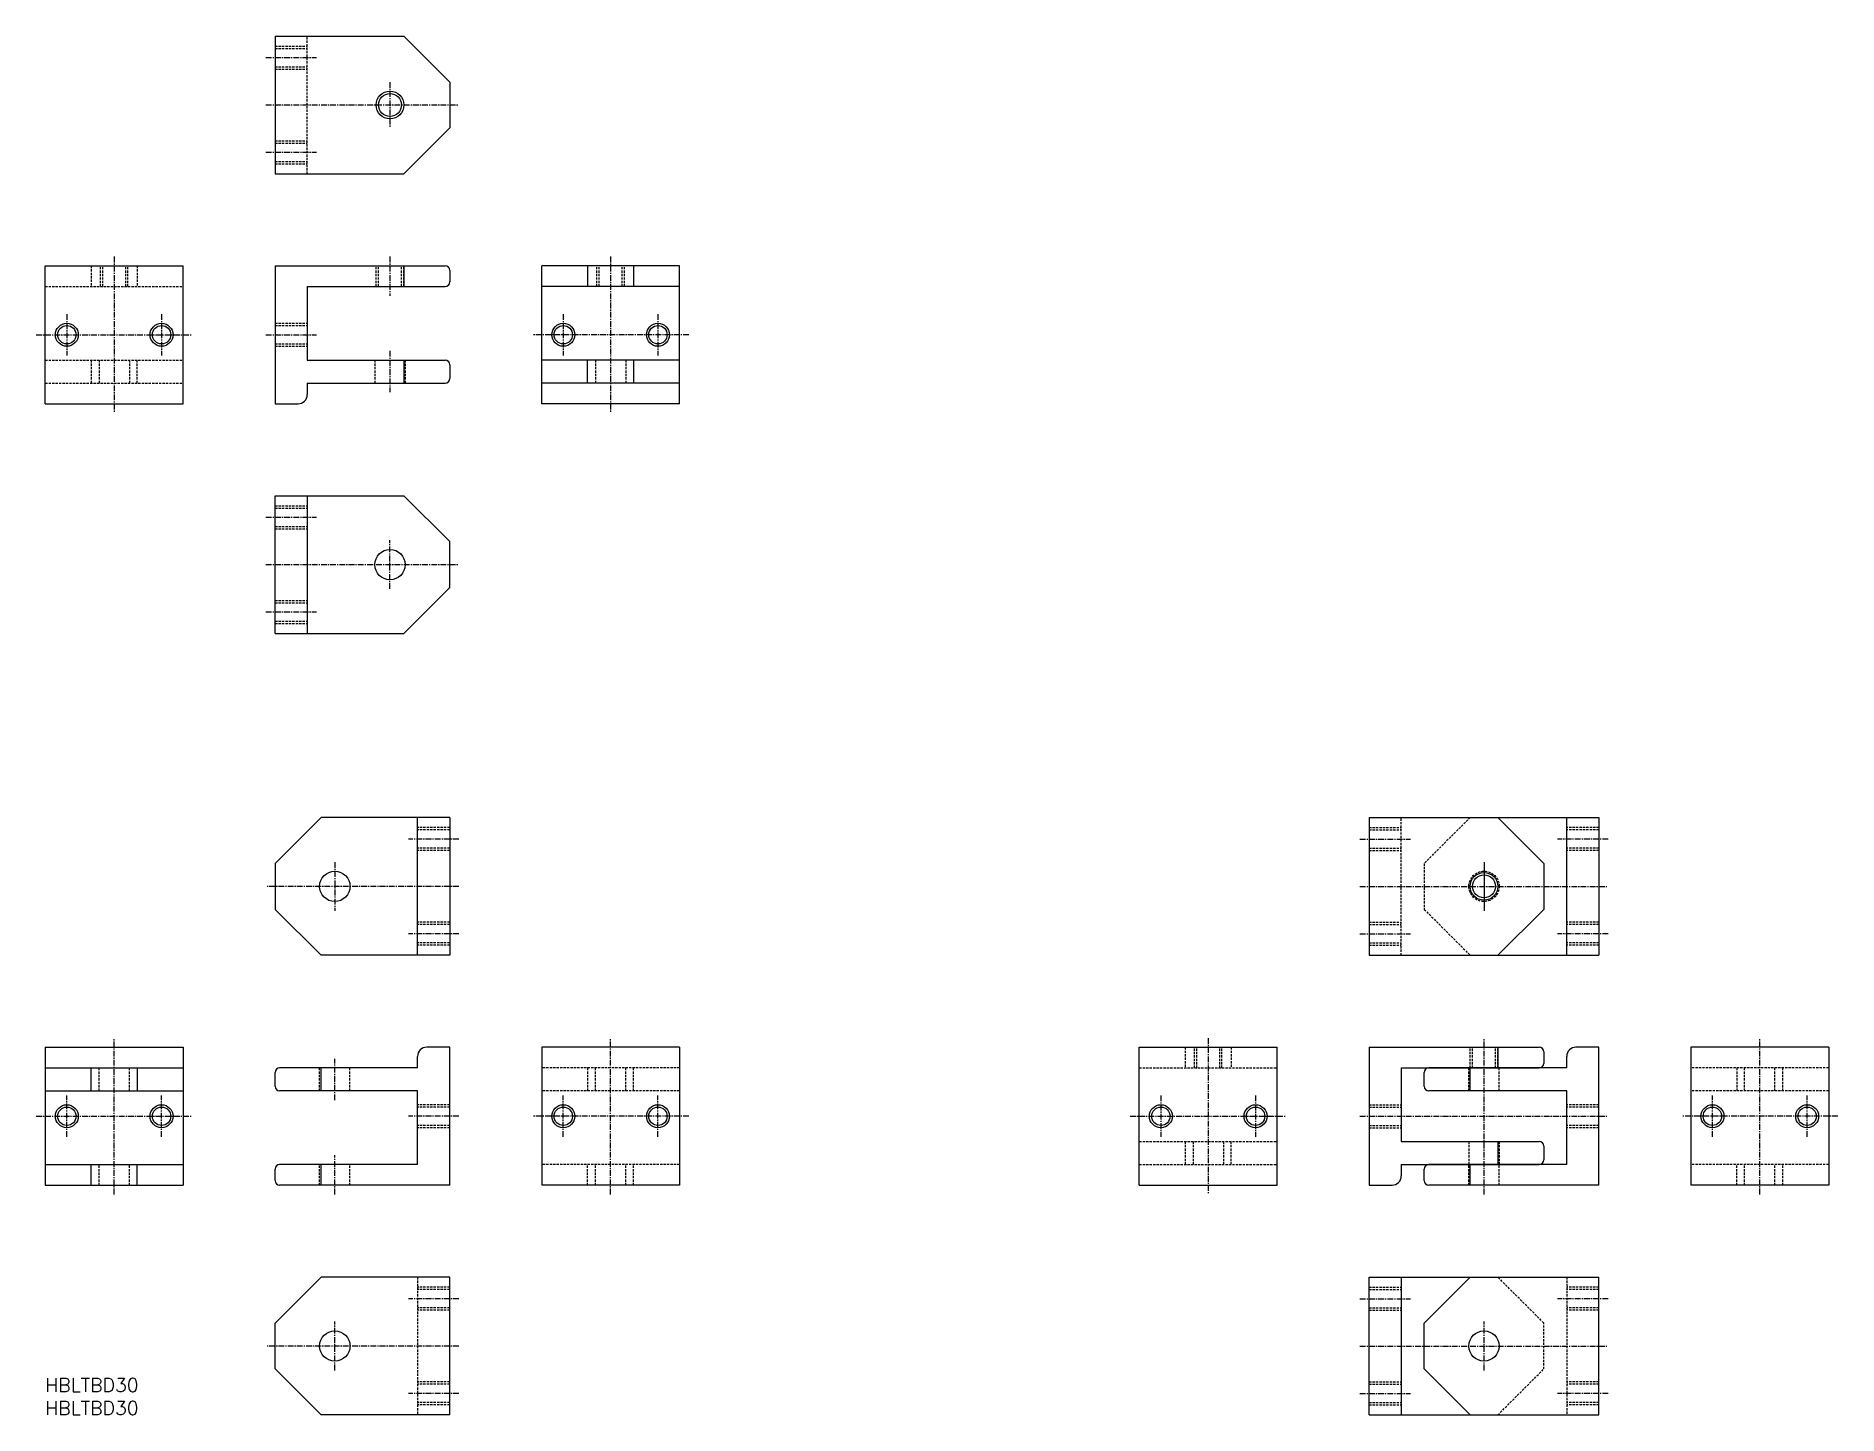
# Model space of a CAD drawing. Extents: x -2 to 390, y 0 to 300.
import ezdxf

# ---------------------------------------------------------------- set-up
doc = ezdxf.new("R2010")
doc.units = 0
doc.linetypes.add('CENTER', pattern=[2, 1.25, -0.25, 0.25, -0.25])
doc.linetypes.add('DASHED', pattern=[0.75, 0.5, -0.25])
doc.layers.get('0').update_dxf_attribs({"linetype": 'CONTINUOUS'})
doc.layers.add('CENTER', color=1, linetype='CENTER')
doc.styles.get("Standard").update_dxf_attribs({"font": 'txt.shx', "height": 3, "bigfont": 'bigfont.shx'})

msp = doc.modelspace()

# ---------------------------------------------------------------- linework, layer by layer
at = {"color": 7, "linetype": 'CONTINUOUS'}
for p, q in [((50, 300), (78, 300)), ((50, 300), (50, 270)), ((78, 300), (88, 290)), ((88, 290), (88, 280)), ((88, 280), (78, 270)), ((50, 270), (78, 270)), ((0, 220), (0, 250)), ((0, 250), (30, 250)), ((30, 220), (30, 250)), ((50, 250), (50, 220)), ((50, 250), (87, 250)), ((78, 250), (78, 245.5)), ((88, 249), (88, 246.5)), ((108, 220), (108, 250)), ((138, 250), (108, 250)), ((118, 250), (118, 245.5)), ((128, 250), (128, 245.5)), ((138, 220), (138, 250)), ((57, 245.5), (57, 229.5)), ((57, 245.5), (87, 245.5)), ((138, 245.5), (108, 245.5)), ((57, 229.5), (87, 229.5)), ((78, 229.5), (78, 224.5)), ((88, 228.5), (88, 225.5)), ((138, 229.5), (108, 229.5)), ((118, 224.5), (118, 229.5)), ((128, 229.5), (128, 224.5)), ((57, 224.5), (87, 224.5)), ((57, 224.5), (57, 222)), ((138, 224.5), (108, 224.5)), ((0, 220), (30, 220)), ((50, 220), (55, 220)), ((138, 220), (108, 220)), ((50, 200), (78, 200)), ((50, 170), (50, 200)), ((57, 200), (57, 170)), ((88, 190), (78, 200)), ((88, 180), (88, 190)), ((78, 170), (88, 180)), ((50, 170), (78, 170)), ((60, 130), (50, 120)), ((88, 130), (60, 130)), ((81, 100), (81, 130)), ((88, 130), (88, 100)), ((288, 130), (338, 130)), ((288, 130), (288, 100)), ((316, 130), (326, 120)), ((331, 100), (331, 130)), ((338, 130), (338, 100)), ((50, 120), (50, 110)), ((326, 120), (326, 110)), ((50, 110), (60, 100)), ((326, 110), (316, 100)), ((88, 100), (60, 100)), ((288, 100), (338, 100)), ((0, 80), (0, 50)), ((0, 80), (30, 80)), ((30, 80), (30, 50)), ((88, 80), (83, 80)), ((88, 50), (88, 80)), ((108, 80), (108, 50)), ((138, 80), (108, 80)), ((138, 80), (138, 50)), ((238, 50), (238, 80)), ((238, 80), (268, 80)), ((268, 50), (268, 80)), ((288, 80), (288, 50)), ((288, 80), (325, 80)), ((316, 80), (316, 75.5)), ((326, 79), (326, 76.5)), ((338, 80), (333, 80)), ((338, 50), (338, 80)), ((358, 80), (358, 50)), ((388, 80), (358, 80)), ((388, 80), (388, 50)), ((0, 75.5), (30, 75.5)), ((10, 70.5), (10, 75.5)), ((20, 75.5), (20, 70.5)), ((50, 71.5), (50, 74.5)), ((81, 75.5), (51, 75.5)), ((60, 70.5), (60, 75.5)), ((81, 75.5), (81, 78)), ((295, 75.5), (295, 59.5)), ((295, 75.5), (325, 75.5)), ((300, 71.5), (300, 74.5)), ((331, 75.5), (301, 75.5)), ((310, 70.5), (310, 75.5)), ((331, 75.5), (331, 78)), ((0, 70.5), (30, 70.5)), ((81, 70.5), (51, 70.5)), ((81, 54.5), (81, 70.5)), ((331, 70.5), (301, 70.5)), ((331, 54.5), (331, 70.5)), ((295, 59.5), (325, 59.5)), ((316, 59.5), (316, 54.5)), ((326, 58.5), (326, 55.5)), ((0, 54.5), (30, 54.5)), ((10, 50), (10, 54.5)), ((20, 50), (20, 54.5)), ((50, 51), (50, 53.5)), ((81, 54.5), (51, 54.5)), ((60, 50), (60, 54.5)), ((295, 54.5), (325, 54.5)), ((295, 54.5), (295, 52)), ((300, 51), (300, 53.5)), ((331, 54.5), (301, 54.5)), ((310, 50), (310, 54.5)), ((0, 50), (30, 50)), ((88, 50), (51, 50)), ((138, 50), (108, 50)), ((238, 50), (268, 50)), ((288, 50), (293, 50)), ((338, 50), (301, 50)), ((388, 50), (358, 50)), ((50, 20), (60, 30)), ((88, 30), (60, 30)), ((88, 0), (88, 30)), ((288, 30), (338, 30)), ((288, 0), (288, 30)), ((295, 30), (295, 0)), ((300, 20), (310, 30)), ((338, 0), (338, 30)), ((50, 10), (50, 20)), ((300, 10), (300, 20)), ((60, 0), (50, 10)), ((310, 0), (300, 10)), ((88, 0), (60, 0)), ((288, 0), (338, 0))]:
    msp.add_line(p, q, dxfattribs=at)
at = {"color": 3, "linetype": 'DASHED'}
for p, q in [((57, 270), (57, 300)), ((50, 297.8), (57, 297.8)), ((50, 297.3), (57, 297.3)), ((50, 293.3), (57, 293.3)), ((50, 292.8), (57, 292.8)), ((50, 277.2), (57, 277.2)), ((50, 276.7), (57, 276.7)), ((50, 272.7), (57, 272.7)), ((50, 272.2), (57, 272.2)), ((10, 250), (10, 245.5)), ((12, 245.5), (12, 250)), ((12.5, 245.5), (12.5, 250)), ((17.5, 245.5), (17.5, 250)), ((18, 245.5), (18, 250)), ((20, 250), (20, 245.5)), ((72, 245.5), (72, 250)), ((72.5, 245.5), (72.5, 250)), ((77.5, 245.5), (77.5, 250)), ((78, 245.5), (78, 250)), ((120, 245.5), (120, 250)), ((120.5, 245.5), (120.5, 250)), ((125.5, 245.5), (125.5, 250)), ((126, 245.5), (126, 250)), ((0, 245.5), (30, 245.5)), ((50, 237.5), (57, 237.5)), ((50, 237), (57, 237)), ((50, 233), (57, 233)), ((50, 232.5), (57, 232.5)), ((0, 229.5), (30, 229.5)), ((10, 229.5), (10, 224.5)), ((11.7, 229.5), (11.7, 224.5)), ((18.3, 229.5), (18.3, 224.5)), ((20, 224.5), (20, 229.5)), ((71.7, 229.5), (71.7, 224.5)), ((78.3, 229.5), (78.3, 224.5)), ((119.7, 229.5), (119.7, 224.5)), ((126.3, 229.5), (126.3, 224.5)), ((0, 224.5), (30, 224.5)), ((50, 197.8), (57, 197.8)), ((50, 197.3), (57, 197.3)), ((50, 193.3), (57, 193.3)), ((50, 192.8), (57, 192.8)), ((50, 177.2), (57, 177.2)), ((50, 176.7), (57, 176.7)), ((50, 172.7), (57, 172.7)), ((50, 172.2), (57, 172.2)), ((295, 100), (295, 130)), ((310, 130), (300, 120)), ((88, 127.8), (81, 127.8)), ((88, 127.3), (81, 127.3)), ((288, 127.8), (295, 127.8)), ((288, 127.3), (295, 127.3)), ((338, 127.8), (331, 127.8)), ((338, 127.3), (331, 127.3)), ((88, 123.3), (81, 123.3)), ((88, 122.8), (81, 122.8)), ((288, 123.3), (295, 123.3)), ((288, 122.8), (295, 122.8)), ((338, 123.3), (331, 123.3)), ((338, 122.8), (331, 122.8)), ((300, 120), (300, 110)), ((300, 110), (310, 100)), ((88, 107.2), (81, 107.2)), ((88, 106.7), (81, 106.7)), ((288, 107.2), (295, 107.2)), ((288, 106.7), (295, 106.7)), ((338, 107.2), (331, 107.2)), ((338, 106.7), (331, 106.7)), ((88, 102.7), (81, 102.7)), ((88, 102.2), (81, 102.2)), ((288, 102.7), (295, 102.7)), ((288, 102.2), (295, 102.2)), ((338, 102.7), (331, 102.7)), ((338, 102.2), (331, 102.2)), ((248, 80), (248, 75.5)), ((250, 75.5), (250, 80)), ((250.5, 75.5), (250.5, 80)), ((255.5, 75.5), (255.5, 80)), ((256, 75.5), (256, 80)), ((258, 80), (258, 75.5)), ((310, 75.5), (310, 80)), ((310.5, 75.5), (310.5, 80)), ((315.5, 75.5), (315.5, 80)), ((316, 75.5), (316, 80)), ((11.7, 70.5), (11.7, 75.5)), ((18.3, 70.5), (18.3, 75.5)), ((59.7, 70.5), (59.7, 75.5)), ((66.3, 70.5), (66.3, 75.5)), ((138, 75.5), (108, 75.5)), ((118, 75.5), (118, 70.5)), ((119.7, 70.5), (119.7, 75.5)), ((126.3, 70.5), (126.3, 75.5)), ((128, 70.5), (128, 75.5)), ((238, 75.5), (268, 75.5)), ((309.7, 70.5), (309.7, 75.5)), ((316.3, 70.5), (316.3, 75.5)), ((388, 75.5), (358, 75.5)), ((368, 75.5), (368, 70.5)), ((369.7, 70.5), (369.7, 75.5)), ((376.3, 70.5), (376.3, 75.5)), ((378, 70.5), (378, 75.5)), ((88, 67.5), (81, 67.5)), ((88, 67), (81, 67)), ((138, 70.5), (108, 70.5)), ((288, 67.5), (295, 67.5)), ((288, 67), (295, 67)), ((338, 67.5), (331, 67.5)), ((338, 67), (331, 67)), ((388, 70.5), (358, 70.5)), ((88, 63), (81, 63)), ((288, 63), (295, 63)), ((338, 63), (331, 63)), ((88, 62.5), (81, 62.5)), ((238, 59.5), (268, 59.5)), ((248, 59.5), (248, 54.5)), ((249.7, 59.5), (249.7, 54.5)), ((256.3, 59.5), (256.3, 54.5)), ((258, 54.5), (258, 59.5)), ((288, 62.5), (295, 62.5)), ((309.7, 59.5), (309.7, 54.5)), ((316.3, 59.5), (316.3, 54.5)), ((338, 62.5), (331, 62.5)), ((11.7, 50), (11.7, 54.5)), ((18.3, 50), (18.3, 54.5)), ((59.7, 50), (59.7, 54.5)), ((66.3, 50), (66.3, 54.5)), ((138, 54.5), (108, 54.5)), ((118, 50), (118, 54.5)), ((119.7, 50), (119.7, 54.5)), ((126.3, 50), (126.3, 54.5)), ((128, 50), (128, 54.5)), ((238, 54.5), (268, 54.5)), ((309.7, 50), (309.7, 54.5)), ((316.3, 50), (316.3, 54.5)), ((388, 54.5), (358, 54.5)), ((368, 50), (368, 54.5)), ((369.7, 50), (369.7, 54.5)), ((376.3, 50), (376.3, 54.5)), ((378, 50), (378, 54.5)), ((81, 30), (81, 0)), ((88, 27.8), (81, 27.8)), ((288, 27.8), (295, 27.8)), ((326, 20), (316, 30)), ((331, 30), (331, 0)), ((338, 27.8), (331, 27.8)), ((88, 27.3), (81, 27.3)), ((288, 27.3), (295, 27.3)), ((338, 27.3), (331, 27.3)), ((88, 23.3), (81, 23.3)), ((88, 22.8), (81, 22.8)), ((288, 23.3), (295, 23.3)), ((288, 22.8), (295, 22.8)), ((326, 10), (326, 20)), ((338, 23.3), (331, 23.3)), ((338, 22.8), (331, 22.8)), ((316, 0), (326, 10)), ((88, 7.2), (81, 7.2)), ((88, 6.7), (81, 6.7)), ((288, 7.2), (295, 7.2)), ((288, 6.7), (295, 6.7)), ((338, 7.2), (331, 7.2)), ((338, 6.7), (331, 6.7)), ((88, 2.7), (81, 2.7)), ((88, 2.2), (81, 2.2)), ((288, 2.7), (295, 2.7)), ((288, 2.2), (295, 2.2)), ((338, 2.7), (331, 2.7)), ((338, 2.2), (331, 2.2))]:
    msp.add_line(p, q, dxfattribs=at)
at = {"color": 3, "linetype": 'CONTINUOUS'}
for centre, radius in [((75, 285), 3), ((4.7, 235), 2.5), ((25.3, 235), 2.5), ((112.7, 235), 2.5), ((133.3, 235), 2.5), ((313, 115), 3), ((4.7, 65), 2.5), ((25.3, 65), 2.5), ((112.7, 65), 2.5), ((133.3, 65), 2.5), ((242.7, 65), 2.5), ((263.3, 65), 2.5), ((362.7, 65), 2.5), ((383.3, 65), 2.5)]:
    msp.add_circle(centre, radius, dxfattribs=at)
at = {"color": 7, "linetype": 'CONTINUOUS'}
for centre, radius in [((75, 285), 2.5), ((4.7, 235), 2), ((25.3, 235), 2), ((112.7, 235), 2), ((133.3, 235), 2), ((75, 185), 3.3), ((63, 115), 3.3), ((313, 115), 2.5), ((4.7, 65), 2), ((25.3, 65), 2), ((112.7, 65), 2), ((133.3, 65), 2), ((242.7, 65), 2), ((263.3, 65), 2), ((362.7, 65), 2), ((383.3, 65), 2), ((63, 15), 3.3), ((313, 15), 3.3)]:
    msp.add_circle(centre, radius, dxfattribs=at)
at = {"color": 3, "linetype": 'DASHED'}
msp.add_circle((313, 115), 3.3, dxfattribs=at)
at = {"color": 7, "linetype": 'CONTINUOUS'}
for centre, radius, start, end in [((87, 249), 1, 0, 90), ((87, 246.5), 1, 270, 0), ((87, 228.5), 1, 0, 90), ((87, 225.5), 1, 270, 0), ((55, 222), 2, 270, 0), ((83, 78), 2, 90, 180), ((325, 79), 1, 0, 90), ((333, 78), 2, 90, 180), ((51, 74.5), 1, 90, 180), ((301, 74.5), 1, 90, 180), ((325, 76.5), 1, 270, 0), ((51, 71.5), 1, 180, 270), ((301, 71.5), 1, 180, 270), ((325, 58.5), 1, 0, 90), ((325, 55.5), 1, 270, 0), ((51, 53.5), 1, 90, 180), ((51, 51), 1, 180, 270), ((293, 52), 2, 270, 0), ((301, 53.5), 1, 90, 180), ((301, 51), 1, 180, 270)]:
    msp.add_arc(centre, radius, start, end, dxfattribs=at)
at = {"layer": 'CENTER', "color": 1, "linetype": 'CENTER'}
for p, q in [((48, 295.3), (59, 295.3)), ((75, 290), (75, 280)), ((48, 285), (90, 285)), ((48, 274.7), (59, 274.7)), ((15, 252), (15, 218)), ((75, 252), (75, 243.5)), ((123, 252), (123, 218)), ((4.7, 239.5), (4.7, 230.5)), ((25.3, 239.5), (25.3, 230.5)), ((112.7, 239.5), (112.7, 230.5)), ((133.3, 239.5), (133.3, 230.5)), ((-2, 235), (32, 235)), ((48, 235), (59, 235)), ((75, 231.5), (75, 222.5)), ((140, 235), (106, 235)), ((48, 195.3), (59, 195.3)), ((75, 179.7), (75, 190.3)), ((48, 185), (90, 185)), ((48, 174.7), (59, 174.7)), ((90, 125.3), (79, 125.3)), ((286, 125.3), (297, 125.3)), ((340, 125.3), (329, 125.3)), ((63, 120.3), (63, 109.7)), ((313, 120.3), (313, 109.7)), ((313, 120), (313, 110)), ((90, 115), (48, 115)), ((286, 115), (340, 115)), ((90, 104.7), (79, 104.7)), ((286, 104.7), (297, 104.7)), ((340, 104.7), (329, 104.7)), ((15, 48), (15, 82)), ((123, 48), (123, 82)), ((253, 82), (253, 48)), ((313, 48), (313, 82)), ((373, 48), (373, 82)), ((63, 68.5), (63, 77.5)), ((4.7, 60.5), (4.7, 69.5)), ((25.3, 60.5), (25.3, 69.5)), ((112.7, 60.5), (112.7, 69.5)), ((133.3, 60.5), (133.3, 69.5)), ((242.7, 69.5), (242.7, 60.5)), ((263.3, 69.5), (263.3, 60.5)), ((362.7, 60.5), (362.7, 69.5)), ((383.3, 60.5), (383.3, 69.5)), ((-2, 65), (32, 65)), ((90, 65), (79, 65)), ((140, 65), (106, 65)), ((236, 65), (270, 65)), ((286, 65), (340, 65)), ((390, 65), (356, 65)), ((63, 48), (63, 56.5)), ((90, 25.3), (79, 25.3)), ((286, 25.3), (297, 25.3)), ((340, 25.3), (329, 25.3)), ((63, 9.7), (63, 20.3)), ((313, 9.7), (313, 20.3)), ((313, 9.7), (313, 20.3)), ((90, 15), (48, 15)), ((286, 15), (340, 15)), ((90, 4.7), (79, 4.7)), ((286, 4.7), (297, 4.7)), ((340, 4.7), (329, 4.7))]:
    msp.add_line(p, q, dxfattribs=at)

# ---------------------------------------------------------------- texts
at = {"color": 7, "linetype": 'CONTINUOUS'}
for p in [(0, 5), (0, 0)]:
    msp.add_text('HBLTBD30', height=3, dxfattribs=at).set_placement(p)

doc.saveas('drawing.dxf')
